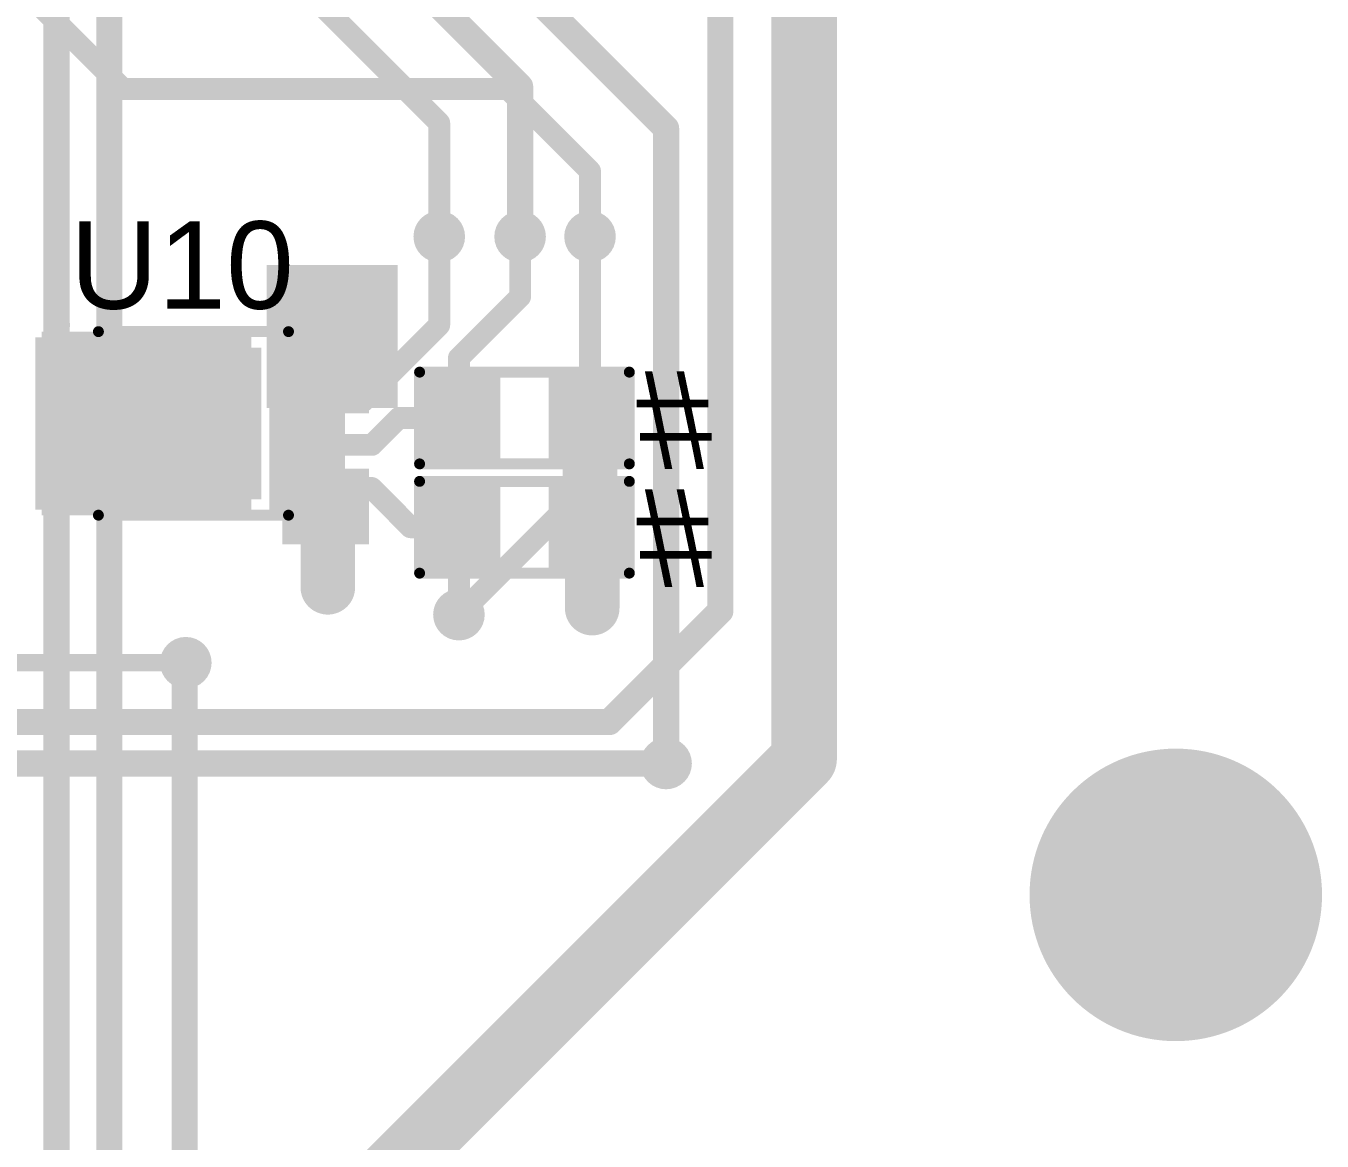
# Model space of a CAD drawing. Header units: millimetres. Extents: x -1.36 to 1.18, y -0.07 to 2.63.
# Drawn here: x 0.582 to 1.175, y 0.527 to 1.037 of the extents above; entities that cross this region are included whole.
import ezdxf

# ---------------------------------------------------------------- set-up
doc = ezdxf.new("R2010")
doc.units = ezdxf.units.MM
doc.header["$MEASUREMENT"] = 0
for name, color, linetype in [('BottomLayer', 5, 'Continuous'), ('BottomPaste', 16, 'Continuous'), ('BottomSolder', 6, 'Continuous'), ('MultiLayer', 9, 'Continuous'), ('PadHoleLayer', 156, 'Continuous'), ('TopLayer', 1, 'Continuous'), ('TopOverlay', 2, 'Continuous'), ('TopPaste', 8, 'Continuous'), ('TopSolder', 216, 'Continuous'), ('ViaHoleLayer', 16, 'Continuous')]:
    doc.layers.add(name, color=color, linetype=linetype)
doc.styles.add('Arial', font='arial.ttf', dxfattribs={"height": 0.2})

# ---------------------------------------------------------------- blocks, each defined once
blk = doc.blocks.new('R__0603_65')
at = {"layer": 'TopLayer'}
for points in [[(-0.015, 0.0175), (-0.015, -0.0175), (-0.045, -0.0175), (-0.045, 0.0175)], [(0.045, 0.0175), (0.045, -0.0175), (0.015, -0.0175), (0.015, 0.0175)]]:
    blk.add_hatch(color=1, dxfattribs=at).paths.add_polyline_path(points)
at = {"layer": 'TopPaste'}
for points in [[(-0.015, 0.0175), (-0.015, -0.0175), (-0.045, -0.0175), (-0.045, 0.0175)], [(0.045, 0.0175), (0.045, -0.0175), (0.015, -0.0175), (0.015, 0.0175)]]:
    blk.add_hatch(color=8, dxfattribs=at).paths.add_polyline_path(points)
at = {"layer": 'TopSolder'}
for points in [[(-0.011, 0.0215), (-0.011, -0.0215), (-0.049, -0.0215), (-0.049, 0.0215)], [(0.049, 0.0215), (0.049, -0.0215), (0.011, -0.0215), (0.011, 0.0215)]]:
    blk.add_hatch(color=216, dxfattribs=at).paths.add_polyline_path(points)
at = {"layer": 'TopOverlay', "const_width": 0.005}
for points in [[(0.048, 0.021), (-0.048, 0.021)], [(-0.048, 0.021), (-0.048, -0.021)], [(0.048, 0.021), (0.048, -0.021)], [(0.048, -0.021), (-0.048, -0.021)]]:
    blk.add_lwpolyline(points, dxfattribs=at)
at = {"layer": 'TopOverlay', "const_width": 0.0025}
for points in [[(-0.04925, 0.021, 1), (-0.04675, 0.021, 1)], [(-0.04925, 0.021, 1), (-0.04675, 0.021, 1)], [(0.04675, 0.021, 1), (0.04925, 0.021, 1)], [(0.04675, 0.021, 1), (0.04925, 0.021, 1)], [(-0.04925, -0.021, 1), (-0.04675, -0.021, 1)], [(-0.04925, -0.021, 1), (-0.04675, -0.021, 1)], [(0.04675, -0.021, 1), (0.04925, -0.021, 1)], [(0.04675, -0.021, 1), (0.04925, -0.021, 1)]]:
    blk.add_lwpolyline(points, format="xyb", close=True, dxfattribs=at)
blk = doc.blocks.new('R__0603_66')
at = {"layer": 'TopLayer'}
for points in [[(-0.015, 0.0175), (-0.015, -0.0175), (-0.045, -0.0175), (-0.045, 0.0175)], [(0.045, 0.0175), (0.045, -0.0175), (0.015, -0.0175), (0.015, 0.0175)]]:
    blk.add_hatch(color=1, dxfattribs=at).paths.add_polyline_path(points)
at = {"layer": 'TopPaste'}
for points in [[(-0.015, 0.0175), (-0.015, -0.0175), (-0.045, -0.0175), (-0.045, 0.0175)], [(0.045, 0.0175), (0.045, -0.0175), (0.015, -0.0175), (0.015, 0.0175)]]:
    blk.add_hatch(color=8, dxfattribs=at).paths.add_polyline_path(points)
at = {"layer": 'TopSolder'}
for points in [[(-0.011, 0.0215), (-0.011, -0.0215), (-0.049, -0.0215), (-0.049, 0.0215)], [(0.049, 0.0215), (0.049, -0.0215), (0.011, -0.0215), (0.011, 0.0215)]]:
    blk.add_hatch(color=216, dxfattribs=at).paths.add_polyline_path(points)
at = {"layer": 'TopOverlay', "const_width": 0.005}
for points in [[(-0.048, 0.021), (-0.048, -0.021)], [(0.048, 0.021), (-0.048, 0.021)], [(0.048, 0.021), (0.048, -0.021)], [(0.048, -0.021), (-0.048, -0.021)]]:
    blk.add_lwpolyline(points, dxfattribs=at)
at = {"layer": 'TopOverlay', "const_width": 0.0025}
for points in [[(-0.04925, 0.021, 1), (-0.04675, 0.021, 1)], [(-0.04925, 0.021, 1), (-0.04675, 0.021, 1)], [(0.04675, 0.021, 1), (0.04925, 0.021, 1)], [(0.04675, 0.021, 1), (0.04925, 0.021, 1)], [(-0.04925, -0.021, 1), (-0.04675, -0.021, 1)], [(-0.04925, -0.021, 1), (-0.04675, -0.021, 1)], [(0.04675, -0.021, 1), (0.04925, -0.021, 1)], [(0.04675, -0.021, 1), (0.04925, -0.021, 1)]]:
    blk.add_lwpolyline(points, format="xyb", close=True, dxfattribs=at)
blk = doc.blocks.new('C___0603_B_71')
at = {"layer": 'BottomLayer'}
for points in [[(-0.045, -0.0175), (-0.045, 0.0175), (-0.015, 0.0175), (-0.015, -0.0175)], [(0.015, -0.0175), (0.015, 0.0175), (0.045, 0.0175), (0.045, -0.0175)]]:
    blk.add_hatch(color=5, dxfattribs=at).paths.add_polyline_path(points)
at = {"layer": 'BottomPaste'}
for points in [[(-0.045, -0.0175), (-0.045, 0.0175), (-0.015, 0.0175), (-0.015, -0.0175)], [(0.015, -0.0175), (0.015, 0.0175), (0.045, 0.0175), (0.045, -0.0175)]]:
    blk.add_hatch(color=16, dxfattribs=at).paths.add_polyline_path(points)
at = {"layer": 'BottomSolder'}
for points in [[(-0.04736, -0.01986), (-0.04736, 0.01986), (-0.01264, 0.01986), (-0.01264, -0.01986)], [(0.01264, -0.01986), (0.01264, 0.01986), (0.04736, 0.01986), (0.04736, -0.01986)]]:
    blk.add_hatch(color=6, dxfattribs=at).paths.add_polyline_path(points)
blk = doc.blocks.new('8_UDFN_EP__2_3__72')
at = {"layer": 'TopLayer'}
for points in [[(-0.06693, 0.03543), (-0.04016, 0.03543), (-0.04016, 0.02362), (-0.06693, 0.02362)], [(-0.02854, 0.03071), (0.02854, 0.03071), (0.02854, -0.03071), (-0.02854, -0.03071)], [(0.04016, 0.03543), (0.06693, 0.03543), (0.06693, 0.02362), (0.04016, 0.02362)], [(-0.06693, 0.01575), (-0.04016, 0.01575), (-0.04016, 0.00394), (-0.06693, 0.00394)], [(0.04016, 0.01575), (0.06693, 0.01575), (0.06693, 0.00394), (0.04016, 0.00394)], [(-0.06693, -0.00394), (-0.04016, -0.00394), (-0.04016, -0.01575), (-0.06693, -0.01575)], [(0.04016, -0.00394), (0.06693, -0.00394), (0.06693, -0.01575), (0.04016, -0.01575)], [(-0.06693, -0.02362), (-0.04016, -0.02362), (-0.04016, -0.03543), (-0.06693, -0.03543)], [(0.04016, -0.02362), (0.06693, -0.02362), (0.06693, -0.03543), (0.04016, -0.03543)]]:
    blk.add_hatch(color=1, dxfattribs=at).paths.add_polyline_path(points)
at = {"layer": 'TopPaste'}
for points in [[(-0.06693, 0.03543), (-0.04016, 0.03543), (-0.04016, 0.02362), (-0.06693, 0.02362)], [(-0.02854, 0.03071), (0.02854, 0.03071), (0.02854, -0.03071), (-0.02854, -0.03071)], [(0.04016, 0.03543), (0.06693, 0.03543), (0.06693, 0.02362), (0.04016, 0.02362)], [(-0.06693, 0.01575), (-0.04016, 0.01575), (-0.04016, 0.00394), (-0.06693, 0.00394)], [(0.04016, 0.01575), (0.06693, 0.01575), (0.06693, 0.00394), (0.04016, 0.00394)], [(-0.06693, -0.00394), (-0.04016, -0.00394), (-0.04016, -0.01575), (-0.06693, -0.01575)], [(0.04016, -0.00394), (0.06693, -0.00394), (0.06693, -0.01575), (0.04016, -0.01575)], [(-0.06693, -0.02362), (-0.04016, -0.02362), (-0.04016, -0.03543), (-0.06693, -0.03543)], [(0.04016, -0.02362), (0.06693, -0.02362), (0.06693, -0.03543), (0.04016, -0.03543)]]:
    blk.add_hatch(color=8, dxfattribs=at).paths.add_polyline_path(points)
at = {"layer": 'TopSolder'}
for points in [[(-0.07093, 0.03943), (-0.03616, 0.03943), (-0.03616, 0.01962), (-0.07093, 0.01962)], [(0.03616, 0.03943), (0.07093, 0.03943), (0.07093, 0.01962), (0.03616, 0.01962)], [(-0.03254, 0.03471), (0.03254, 0.03471), (0.03254, -0.03471), (-0.03254, -0.03471)], [(-0.07093, 0.01975), (-0.03616, 0.01975), (-0.03616, -0.00006), (-0.07093, -0.00006)], [(0.03616, 0.01975), (0.07093, 0.01975), (0.07093, -0.00006), (0.03616, -0.00006)], [(-0.07093, 0.00006), (-0.03616, 0.00006), (-0.03616, -0.01975), (-0.07093, -0.01975)], [(0.03616, 0.00006), (0.07093, 0.00006), (0.07093, -0.01975), (0.03616, -0.01975)], [(-0.07093, -0.01962), (-0.03616, -0.01962), (-0.03616, -0.03943), (-0.07093, -0.03943)], [(0.03616, -0.01962), (0.07093, -0.01962), (0.07093, -0.03943), (0.03616, -0.03943)]]:
    blk.add_hatch(color=216, dxfattribs=at).paths.add_polyline_path(points)
at = {"layer": 'TopOverlay'}
for points, const_width in [([(-0.06, 0.045, 1), (-0.062, 0.045, 1)], 0.01), ([(-0.0645, 0.045, 1), (-0.0595, 0.045, 1)], 0.005), ([(-0.0625, 0.045, 1), (-0.0575, 0.045, 1)], 0.005), ([(-0.04325, 0.042, 1), (-0.04075, 0.042, 1)], 0.0025), ([(0.04375, 0.042, 1), (0.04625, 0.042, 1)], 0.0025), ([(-0.04325, -0.042, 1), (-0.04075, -0.042, 1)], 0.0025), ([(0.04375, -0.042, 1), (0.04625, -0.042, 1)], 0.0025)]:
    blk.add_lwpolyline(points, format="xyb", close=True, dxfattribs=dict(at, const_width=const_width))
at = {"layer": 'TopOverlay', "const_width": 0.005}
for points in [[(-0.042, 0.042), (0.045, 0.042)], [(-0.042, -0.042), (0.045, -0.042)]]:
    blk.add_lwpolyline(points, dxfattribs=at)

msp = doc.modelspace()

# ---------------------------------------------------------------- hatches: boundary and pattern name
at = {"layer": 'BottomLayer'}
h = msp.add_hatch(color=5, dxfattribs=at)
edge = h.paths.add_edge_path()
edge.add_arc((0.771, 0.941), 0.01181, 0, 360)
h = msp.add_hatch(color=5, dxfattribs=at)
edge = h.paths.add_edge_path()
edge.add_arc((0.808, 0.941), 0.01181, 0, 360)
h = msp.add_hatch(color=5, dxfattribs=at)
edge = h.paths.add_edge_path()
edge.add_arc((0.84, 0.941), 0.01181, 0, 360)
msp.add_hatch(color=5, dxfattribs=at).paths.add_polyline_path([(0.752, 0.928), (0.692, 0.928), (0.692, 0.86253), (0.752, 0.86253)])
h = msp.add_hatch(color=5, dxfattribs=at)
edge = h.paths.add_edge_path()
edge.add_arc((0.709, 0.91253), 0.01181, 0, 360)
h = msp.add_hatch(color=5, dxfattribs=at)
edge = h.paths.add_edge_path()
edge.add_arc((0.735, 0.91253), 0.01181, 0, 360)
h = msp.add_hatch(color=5, dxfattribs=at)
edge = h.paths.add_edge_path()
edge.add_arc((0.64481, 0.87053), 0.01181, 0, 360)
h = msp.add_hatch(color=5, dxfattribs=at)
edge = h.paths.add_edge_path()
edge.add_arc((0.671, 0.87053), 0.01181, 0, 360)
h = msp.add_hatch(color=5, dxfattribs=at)
edge = h.paths.add_edge_path()
edge.add_arc((0.64481, 0.84253), 0.01181, 0, 360)
h = msp.add_hatch(color=5, dxfattribs=at)
edge = h.paths.add_edge_path()
edge.add_arc((0.671, 0.84253), 0.01181, 0, 360)
h = msp.add_hatch(color=5, dxfattribs=at)
edge = h.paths.add_edge_path()
edge.add_arc((0.72, 0.78053), 0.01181, 0, 360)
h = msp.add_hatch(color=5, dxfattribs=at)
edge = h.paths.add_edge_path()
edge.add_arc((0.78, 0.768), 0.01181, 0, 360)
h = msp.add_hatch(color=5, dxfattribs=at)
edge = h.paths.add_edge_path()
edge.add_arc((0.841, 0.771), 0.01181, 0, 360)
h = msp.add_hatch(color=5, dxfattribs=at)
edge = h.paths.add_edge_path()
edge.add_arc((0.655, 0.746), 0.01181, 0, 360)
h = msp.add_hatch(color=5, dxfattribs=at)
edge = h.paths.add_edge_path()
edge.add_arc((0.87481, 0.69989), 0.01181, 0, 360)
h = msp.add_hatch(color=5, dxfattribs=at)
edge = h.paths.add_edge_path()
edge.add_arc((1.1081, 0.63976), 0.05906, 0, 360)
at = {"layer": 'BottomSolder'}
h = msp.add_hatch(color=6, dxfattribs=at)
edge = h.paths.add_edge_path()
edge.add_arc((1.1081, 0.63976), 0.06306, 0, 360)
at = {"layer": 'MultiLayer'}
h = msp.add_hatch(color=9, dxfattribs=at)
edge = h.paths.add_edge_path()
edge.add_arc((1.1081, 0.63976), 0.05906, 0, 360)
at = {"layer": 'PadHoleLayer'}
h = msp.add_hatch(color=156, dxfattribs=at)
edge = h.paths.add_edge_path()
edge.add_arc((1.1081, 0.63976), 0.06693, 0, 360)
at = {"layer": 'TopLayer'}
h = msp.add_hatch(color=1, dxfattribs=at)
edge = h.paths.add_edge_path()
edge.add_arc((0.771, 0.941), 0.01181, 0, 360)
h = msp.add_hatch(color=1, dxfattribs=at)
edge = h.paths.add_edge_path()
edge.add_arc((0.808, 0.941), 0.01181, 0, 360)
h = msp.add_hatch(color=1, dxfattribs=at)
edge = h.paths.add_edge_path()
edge.add_arc((0.84, 0.941), 0.01181, 0, 360)
for points in [[(0.694, 0.87953), (0.733, 0.87953), (0.733, 0.928), (0.694, 0.928)], [(0.724, 0.898), (0.751, 0.898), (0.751, 0.928), (0.724, 0.928)], [(0.589, 0.81353), (0.685, 0.81353), (0.685, 0.89753), (0.589, 0.89753)]]:
    msp.add_hatch(color=1, dxfattribs=at).paths.add_polyline_path(points)
h = msp.add_hatch(color=1, dxfattribs=at)
edge = h.paths.add_edge_path()
edge.add_arc((0.709, 0.91253), 0.01181, 0, 360)
h = msp.add_hatch(color=1, dxfattribs=at)
edge = h.paths.add_edge_path()
edge.add_arc((0.735, 0.91253), 0.01181, 0, 360)
h = msp.add_hatch(color=1, dxfattribs=at)
edge = h.paths.add_edge_path()
edge.add_arc((0.64481, 0.87053), 0.01181, 0, 360)
h = msp.add_hatch(color=1, dxfattribs=at)
edge = h.paths.add_edge_path()
edge.add_arc((0.671, 0.87053), 0.01181, 0, 360)
h = msp.add_hatch(color=1, dxfattribs=at)
edge = h.paths.add_edge_path()
edge.add_arc((0.64481, 0.84253), 0.01181, 0, 360)
h = msp.add_hatch(color=1, dxfattribs=at)
edge = h.paths.add_edge_path()
edge.add_arc((0.671, 0.84253), 0.01181, 0, 360)
h = msp.add_hatch(color=1, dxfattribs=at)
edge = h.paths.add_edge_path()
edge.add_arc((0.72, 0.78053), 0.01181, 0, 360)
h = msp.add_hatch(color=1, dxfattribs=at)
edge = h.paths.add_edge_path()
edge.add_arc((0.78, 0.768), 0.01181, 0, 360)
h = msp.add_hatch(color=1, dxfattribs=at)
edge = h.paths.add_edge_path()
edge.add_arc((0.841, 0.771), 0.01181, 0, 360)
h = msp.add_hatch(color=1, dxfattribs=at)
edge = h.paths.add_edge_path()
edge.add_arc((0.655, 0.746), 0.01181, 0, 360)
h = msp.add_hatch(color=1, dxfattribs=at)
edge = h.paths.add_edge_path()
edge.add_arc((0.87481, 0.69989), 0.01181, 0, 360)
h = msp.add_hatch(color=1, dxfattribs=at)
edge = h.paths.add_edge_path()
edge.add_arc((1.1081, 0.63976), 0.05906, 0, 360)
at = {"layer": 'TopSolder'}
h = msp.add_hatch(color=216, dxfattribs=at)
edge = h.paths.add_edge_path()
edge.add_arc((1.1081, 0.63976), 0.06306, 0, 360)
at = {"layer": 'ViaHoleLayer'}
h = msp.add_hatch(color=16, dxfattribs=at)
edge = h.paths.add_edge_path()
edge.add_arc((0.771, 0.941), 0.00591, 0, 360)
h = msp.add_hatch(color=16, dxfattribs=at)
edge = h.paths.add_edge_path()
edge.add_arc((0.808, 0.941), 0.00591, 0, 360)
h = msp.add_hatch(color=16, dxfattribs=at)
edge = h.paths.add_edge_path()
edge.add_arc((0.84, 0.941), 0.00591, 0, 360)
h = msp.add_hatch(color=16, dxfattribs=at)
edge = h.paths.add_edge_path()
edge.add_arc((0.709, 0.91253), 0.00591, 0, 360)
h = msp.add_hatch(color=16, dxfattribs=at)
edge = h.paths.add_edge_path()
edge.add_arc((0.735, 0.91253), 0.00591, 0, 360)
h = msp.add_hatch(color=16, dxfattribs=at)
edge = h.paths.add_edge_path()
edge.add_arc((0.64481, 0.87053), 0.00591, 0, 360)
h = msp.add_hatch(color=16, dxfattribs=at)
edge = h.paths.add_edge_path()
edge.add_arc((0.671, 0.87053), 0.00591, 0, 360)
h = msp.add_hatch(color=16, dxfattribs=at)
edge = h.paths.add_edge_path()
edge.add_arc((0.64481, 0.84253), 0.00591, 0, 360)
h = msp.add_hatch(color=16, dxfattribs=at)
edge = h.paths.add_edge_path()
edge.add_arc((0.671, 0.84253), 0.00591, 0, 360)
h = msp.add_hatch(color=16, dxfattribs=at)
edge = h.paths.add_edge_path()
edge.add_arc((0.72, 0.78053), 0.00591, 0, 360)
h = msp.add_hatch(color=16, dxfattribs=at)
edge = h.paths.add_edge_path()
edge.add_arc((0.78, 0.768), 0.00591, 0, 360)
h = msp.add_hatch(color=16, dxfattribs=at)
edge = h.paths.add_edge_path()
edge.add_arc((0.841, 0.771), 0.00591, 0, 360)
h = msp.add_hatch(color=16, dxfattribs=at)
edge = h.paths.add_edge_path()
edge.add_arc((0.655, 0.746), 0.00591, 0, 360)
h = msp.add_hatch(color=16, dxfattribs=at)
edge = h.paths.add_edge_path()
edge.add_arc((0.87481, 0.69989), 0.00591, 0, 360)

# ---------------------------------------------------------------- linework, layer by layer
at = {"layer": 'BottomLayer'}
for points, const_width in [([(0.573, 1.191), (0.771, 0.993)], 0.01), ([(0.59584, 0.26484), (0.59584, 1.12084)], 0.012), ([(0.75734, 1.108), (0.87481, 0.99053)], 0.012), ([(0.62, 0.256), (0.62, 1.07181)], 0.012), ([(0.75734, 1.06034), (0.808, 1.00967)], 0.012), ([(0.808, 0.941), (0.808, 1.00967)], 0.012), ([(0.771, 0.941), (0.771, 0.993)], 0.01), ([(0.87481, 0.69989), (0.87481, 0.99053)], 0.012), ([(0.84, 0.828), (0.84, 0.941)], 0.01), ([(0.72, 0.78053), (0.72, 0.81853)], 0.025), ([(0.78, 0.768), (0.84, 0.828)], 0.01), ([(0.6545, 0.7455), (0.655, 0.746)], 0.012), ([(0.6545, 0.3825), (0.6545, 0.7455)], 0.012)]:
    msp.add_lwpolyline(points, dxfattribs=dict(at, const_width=const_width))
for points, const_width in [([(0.805, 1.00967, 1), (0.811, 1.00967, 1)], 0.006), ([(0.805, 1.00967, 1), (0.811, 1.00967, 1)], 0.006), ([(0.7685, 0.993, 1), (0.7735, 0.993, 1)], 0.005), ([(0.7685, 0.993, 1), (0.7735, 0.993, 1)], 0.005), ([(0.87181, 0.99053, 1), (0.87781, 0.99053, 1)], 0.006), ([(0.87181, 0.99053, 1), (0.87781, 0.99053, 1)], 0.006), ([(0.7685, 0.941, 1), (0.7735, 0.941, 1)], 0.005), ([(0.805, 0.941, 1), (0.811, 0.941, 1)], 0.006), ([(0.8375, 0.941, 1), (0.8425, 0.941, 1)], 0.005), ([(0.71375, 0.81853, 1), (0.72625, 0.81853, 1)], 0.0125), ([(0.8375, 0.828, 1), (0.8425, 0.828, 1)], 0.005), ([(0.8375, 0.828, 1), (0.8425, 0.828, 1)], 0.005), ([(0.71375, 0.78053, 1), (0.72625, 0.78053, 1)], 0.0125), ([(0.7775, 0.768, 1), (0.7825, 0.768, 1)], 0.005), ([(0.6515, 0.7455, 1), (0.6575, 0.7455, 1)], 0.006), ([(0.6515, 0.7455, 1), (0.6575, 0.7455, 1)], 0.006), ([(0.652, 0.746, 1), (0.658, 0.746, 1)], 0.006), ([(0.87181, 0.69989, 1), (0.87781, 0.69989, 1)], 0.006)]:
    msp.add_lwpolyline(points, format="xyb", close=True, dxfattribs=dict(at, const_width=const_width))
at = {"layer": 'TopLayer'}
for points, const_width in [([(0.938, 0.702), (0.938, 1.498)], 0.03), ([(0.89962, 0.76962), (0.89962, 1.23338)], 0.012), ([(0.43973, 1.19519), (0.62639, 1.00853)], 0.01), ([(0.62639, 1.00853), (0.80247, 1.00853)], 0.01), ([(0.80247, 1.00853), (0.84, 0.971)], 0.01), ([(0.84, 0.941), (0.84, 0.971)], 0.01), ([(0.771, 0.90056), (0.771, 0.941)], 0.01), ([(0.808, 0.91352), (0.808, 0.941)], 0.01), ([(0.78, 0.88552), (0.808, 0.91352)], 0.01), ([(0.73581, 0.86537), (0.771, 0.90056)], 0.01), ([(0.78, 0.858), (0.78, 0.88552)], 0.01), ([(0.71054, 0.86537), (0.73581, 0.86537)], 0.01), ([(0.84, 0.808), (0.84, 0.858)], 0.025), ([(0.74017, 0.84569), (0.75248, 0.858)], 0.01), ([(0.75248, 0.858), (0.78, 0.858)], 0.01), ([(0.71054, 0.84569), (0.74017, 0.84569)], 0.01), ([(0.71054, 0.826), (0.74, 0.826)], 0.01), ([(0.74, 0.826), (0.752, 0.814)], 0.01), ([(0.752, 0.81386), (0.752, 0.814)], 0.01), ([(0.752, 0.81386), (0.75786, 0.808)], 0.01), ([(0.84, 0.808), (0.841, 0.807)], 0.025), ([(0.841, 0.771), (0.841, 0.807)], 0.025), ([(0.75786, 0.808), (0.78, 0.808)], 0.01), ([(0.78, 0.768), (0.78, 0.808)], 0.01), ([(0.84889, 0.71889), (0.89962, 0.76962)], 0.012), ([(0.436, 0.746), (0.655, 0.746)], 0.008), ([(0.00602, 0.71889), (0.84889, 0.71889)], 0.012), ([(0.732, 0.496), (0.938, 0.702)], 0.03), ([(-0.00185, 0.69989), (0.87481, 0.69989)], 0.012)]:
    msp.add_lwpolyline(points, dxfattribs=dict(at, const_width=const_width))
for points, const_width in [([(0.62389, 1.00853, 1), (0.62889, 1.00853, 1)], 0.005), ([(0.62389, 1.00853, 1), (0.62889, 1.00853, 1)], 0.005), ([(0.79997, 1.00853, 1), (0.80497, 1.00853, 1)], 0.005), ([(0.79997, 1.00853, 1), (0.80497, 1.00853, 1)], 0.005), ([(0.8375, 0.971, 1), (0.8425, 0.971, 1)], 0.005), ([(0.8375, 0.971, 1), (0.8425, 0.971, 1)], 0.005), ([(0.7685, 0.941, 1), (0.7735, 0.941, 1)], 0.005), ([(0.8055, 0.941, 1), (0.8105, 0.941, 1)], 0.005), ([(0.8375, 0.941, 1), (0.8425, 0.941, 1)], 0.005), ([(0.8055, 0.91352, 1), (0.8105, 0.91352, 1)], 0.005), ([(0.8055, 0.91352, 1), (0.8105, 0.91352, 1)], 0.005), ([(0.7685, 0.90056, 1), (0.7735, 0.90056, 1)], 0.005), ([(0.7685, 0.90056, 1), (0.7735, 0.90056, 1)], 0.005), ([(0.7775, 0.88552, 1), (0.7825, 0.88552, 1)], 0.005), ([(0.7775, 0.88552, 1), (0.7825, 0.88552, 1)], 0.005), ([(0.70804, 0.86537, 1), (0.71304, 0.86537, 1)], 0.005), ([(0.73331, 0.86537, 1), (0.73831, 0.86537, 1)], 0.005), ([(0.73331, 0.86537, 1), (0.73831, 0.86537, 1)], 0.005), ([(0.83375, 0.858, 1), (0.84625, 0.858, 1)], 0.0125), ([(0.74998, 0.858, 1), (0.75498, 0.858, 1)], 0.005), ([(0.74998, 0.858, 1), (0.75498, 0.858, 1)], 0.005), ([(0.7775, 0.858, 1), (0.7825, 0.858, 1)], 0.005), ([(0.7775, 0.858, 1), (0.7825, 0.858, 1)], 0.005), ([(0.70804, 0.84569, 1), (0.71304, 0.84569, 1)], 0.005), ([(0.73767, 0.84569, 1), (0.74267, 0.84569, 1)], 0.005), ([(0.73767, 0.84569, 1), (0.74267, 0.84569, 1)], 0.005), ([(0.70804, 0.826, 1), (0.71304, 0.826, 1)], 0.005), ([(0.7375, 0.826, 1), (0.7425, 0.826, 1)], 0.005), ([(0.7375, 0.826, 1), (0.7425, 0.826, 1)], 0.005), ([(0.7495, 0.814, 1), (0.7545, 0.814, 1)], 0.005), ([(0.7495, 0.814, 1), (0.7545, 0.814, 1)], 0.005), ([(0.7495, 0.81386, 1), (0.7545, 0.81386, 1)], 0.005), ([(0.7495, 0.81386, 1), (0.7545, 0.81386, 1)], 0.005), ([(0.83375, 0.808, 1), (0.84625, 0.808, 1)], 0.0125), ([(0.83375, 0.808, 1), (0.84625, 0.808, 1)], 0.0125), ([(0.83475, 0.807, 1), (0.84725, 0.807, 1)], 0.0125), ([(0.83475, 0.807, 1), (0.84725, 0.807, 1)], 0.0125), ([(0.75536, 0.808, 1), (0.76036, 0.808, 1)], 0.005), ([(0.75536, 0.808, 1), (0.76036, 0.808, 1)], 0.005), ([(0.7775, 0.808, 1), (0.7825, 0.808, 1)], 0.005), ([(0.7775, 0.808, 1), (0.7825, 0.808, 1)], 0.005), ([(0.83475, 0.771, 1), (0.84725, 0.771, 1)], 0.0125), ([(0.7775, 0.768, 1), (0.7825, 0.768, 1)], 0.005), ([(0.89662, 0.76962, 1), (0.90262, 0.76962, 1)], 0.006), ([(0.89662, 0.76962, 1), (0.90262, 0.76962, 1)], 0.006), ([(0.653, 0.746, 1), (0.657, 0.746, 1)], 0.004), ([(0.84589, 0.71889, 1), (0.85189, 0.71889, 1)], 0.006), ([(0.84589, 0.71889, 1), (0.85189, 0.71889, 1)], 0.006), ([(0.9305, 0.702, 1), (0.9455, 0.702, 1)], 0.015), ([(0.9305, 0.702, 1), (0.9455, 0.702, 1)], 0.015), ([(0.87181, 0.69989, 1), (0.87781, 0.69989, 1)], 0.006)]:
    msp.add_lwpolyline(points, format="xyb", close=True, dxfattribs=dict(at, const_width=const_width))

# ---------------------------------------------------------------- block references
msp.add_blockref('8_UDFN_EP__2_3__72', (0.657, 0.85553))
for name, p, rotation in [('C___0603_B_71', (0.719, 0.84753), 270), ('R__0603_66', (0.81, 0.858), 180), ('R__0603_65', (0.81, 0.808), 180)]:
    msp.add_blockref(name, p, dxfattribs=dict(rotation=rotation))

# ---------------------------------------------------------------- texts
at = {"layer": 'TopOverlay', "style": 'Arial'}
msp.add_text('U10', height=0.04, dxfattribs=at).set_placement((0.602, 0.908))
at = {"layer": 'TopOverlay', "style": 'Arial', "text_generation_flag": 2}
for p in [(0.896, 0.83461), (0.896, 0.78061)]:
    msp.add_text('#', height=0.045, rotation=360, dxfattribs=at).set_placement(p)

doc.saveas('drawing.dxf')
